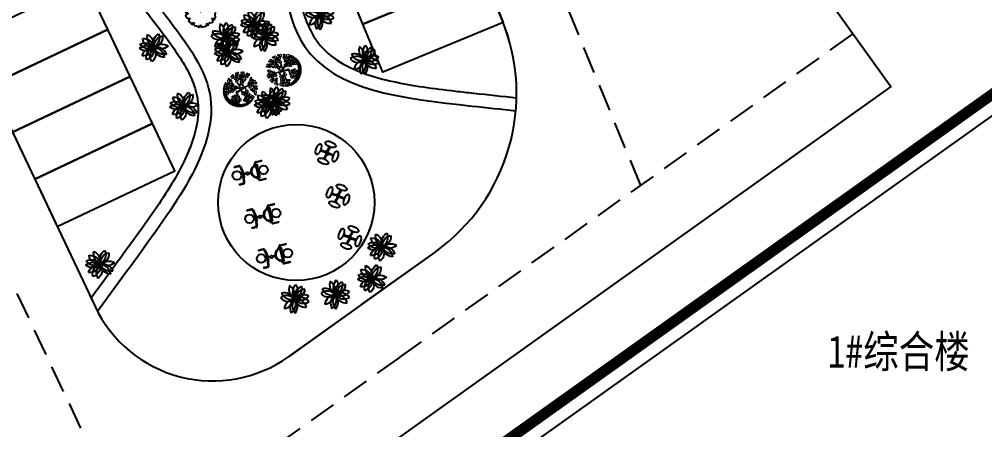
# Model space of a CAD drawing. Extents: x -809667 to 586099, y 3084146 to 3634412.
# Drawn here: x 382699.34 to 382743.8, y 3085719.48 to 3085738.41 of the extents above; entities that cross this region are included whole.
import ezdxf
from ezdxf.enums import TextEntityAlignment as Align

# ---------------------------------------------------------------- set-up
doc = ezdxf.new("R2010")
doc.units = 0
doc.header["$LTSCALE"] = 0.5
doc.linetypes.add('CONTINOUS', pattern=[0])
doc.linetypes.add('DASHED', pattern=[0.75, 0.5, -0.25])
doc.layers.get('0').update_dxf_attribs({"linetype": 'CONTINUOUS'})
for name, color, linetype in [('1', 7, 'CONTINUOUS'), ('A-S-TREE', 95, 'CONTINUOUS'), ('JMD', 7, 'CONTINUOUS'), ('TREE', 3, 'CONTINUOUS'), ('TREE1', 7, 'CONTINUOUS'), ('停车位', 6, 'CONTINUOUS'), ('器材', 1, 'CONTINUOUS'), ('图框', 4, 'CONTINUOUS'), ('建筑', 7, 'CONTINUOUS'), ('文字', 7, 'CONTINUOUS'), ('树', 3, 'CONTINUOUS'), ('灌木', 3, 'CONTINUOUS'), ('道路', 4, 'CONTINUOUS')]:
    doc.layers.add(name, color=color, linetype=linetype)
doc.layers.add('紫薇', color=6, linetype='CONTINUOUS', lineweight=20)
doc.styles.add('DIMST', font='', dxfattribs={"width": 0.8})
doc.styles.add('HZ', font='', dxfattribs={"width": 0.8})
doc.styles.get('DIMST').set_extended_font_data('SimSun')
doc.styles.get('HZ').set_extended_font_data('NSimSun')

# ---------------------------------------------------------------- blocks, each defined once
blk = doc.blocks.new('A$C42CC5923')
at = {"layer": '器材', "color": 0}
for p, q in [((319, 751), (407, 634)), ((351, 775), (439, 658)), ((751, 719), (634, 631)), ((775, 687), (658, 599)), ((263, 351), (360, 425)), ((287, 319), (386, 394)), ((687, 263), (612, 363)), ((719, 287), (645, 385))]:
    blk.add_line(p, q, dxfattribs=at)
for radius in [50, 25]:
    blk.add_circle((519, 519), radius, dxfattribs=at)
for centre, radius, start, end in [((279, 553), 152, 302.4629, 32.4629), ((281, 552), 190, 303.7495, 33.7495), ((757, 486), 190, 130.3037, 220.3037), ((758, 485), 152, 131.5902, 221.5902)]:
    blk.add_arc(centre, radius, start, end, dxfattribs=at)
for centre, major_axis in [((263, 858), (-203, -153)), ((774, 180), (203, 153))]:
    blk.add_ellipse(centre, major_axis=major_axis, ratio=0.467287, dxfattribs=at)
at = {"layer": '器材', "color": 0, "extrusion": (0, 0, -1)}
for centre, major_axis in [((857, 774), (153, -203)), ((180, 264), (-153, 203))]:
    blk.add_ellipse(centre, major_axis=major_axis, ratio=0.467287, dxfattribs=at)
blk = doc.blocks.new('A$C13153371')
at = {"layer": '器材', "color": 0}
for p, q in [((458, 875), (195, 876)), ((458, 850), (195, 851)), ((440, 743), (439, 742)), ((439, 739), (439, 742)), ((440, 738), (439, 739)), ((440, 738), (439, 737)), ((439, 737), (439, 689)), ((440, 688), (439, 689)), ((440, 745), (440, 743)), ((504, 742), (440, 743)), ((504, 687), (440, 688)), ((449, 746), (441, 746)), ((441, 638), (442, 658)), ((441, 608), (441, 628)), ((441, 578), (441, 598)), ((441, 548), (441, 568)), ((441, 518), (441, 538)), ((441, 488), (441, 508)), ((441, 458), (441, 478)), ((441, 428), (441, 448)), ((442, 668), (442, 678)), ((497, 682), (447, 683)), ((450, 745), (450, 743)), ((484, 835), (547, 725)), ((494, 744), (494, 742)), ((503, 745), (495, 745)), ((501, 637), (502, 657)), ((501, 607), (501, 627)), ((501, 577), (501, 597)), ((501, 547), (501, 567)), ((501, 517), (501, 537)), ((501, 487), (501, 507)), ((501, 457), (501, 477)), ((501, 427), (501, 447)), ((502, 667), (502, 677)), ((504, 744), (504, 742)), ((505, 741), (504, 742)), ((505, 738), (504, 737)), ((505, 736), (504, 737)), ((505, 688), (504, 687)), ((505, 738), (505, 741)), ((505, 736), (505, 688)), ((505, 728), (505, 696)), ((506, 847), (576, 725)), ((576, 725), (547, 725)), ((779, 452), (897, 452)), ((1021, 448), (1122, 448)), ((1122, 423), (1122, 448)), ((1192, 823), (1147, 568)), ((1147, 568), (1172, 568)), ((1217, 818), (1172, 568)), ((1247, 868), (1463, 867)), ((1247, 843), (1463, 842)), ((455, 25), (192, 26)), ((455, 0), (192, 1)), ((438, 188), (437, 187)), ((437, 139), (437, 187)), ((438, 138), (437, 139)), ((438, 138), (437, 137)), ((437, 137), (437, 134)), ((438, 133), (437, 134)), ((502, 187), (438, 188)), ((502, 132), (438, 133)), ((438, 131), (438, 133)), ((447, 130), (439, 130)), ((440, 338), (441, 358)), ((440, 308), (440, 328)), ((440, 298), (440, 278)), ((440, 248), (440, 268)), ((440, 218), (440, 238)), ((440, 198), (440, 208)), ((441, 398), (441, 418)), ((441, 368), (441, 388)), ((445, 193), (495, 192)), ((448, 131), (448, 133)), ((481, 40), (545, 149)), ((492, 130), (492, 132)), ((501, 129), (493, 129)), ((500, 337), (501, 357)), ((500, 307), (500, 327)), ((500, 297), (500, 277)), ((500, 247), (500, 267)), ((500, 217), (500, 237)), ((500, 197), (500, 207)), ((501, 397), (501, 417)), ((501, 367), (501, 387)), ((503, 186), (502, 187)), ((503, 138), (502, 137)), ((503, 136), (502, 137)), ((503, 133), (502, 132)), ((502, 130), (502, 132)), ((503, 138), (503, 186)), ((503, 146), (503, 178)), ((503, 27), (574, 149)), ((503, 136), (503, 133)), ((574, 149), (545, 149)), ((779, 420), (897, 420)), ((1021, 423), (1122, 423)), ((1190, 47), (1146, 302)), ((1146, 302), (1171, 302)), ((1214, 52), (1171, 302)), ((1244, 27), (1460, 26)), ((1244, 2), (1460, 1))]:
    blk.add_line(p, q, dxfattribs=at)
for centre, radius in [((200, 440), 200), ((194, 863), 12.5), ((958, 436), 63.5), ((958, 436), 57), ((1138, 435), 16), ((1159, 535), 33), ((1445, 405), 200), ((191, 13), 12.5), ((1159, 335), 33), ((1460, 14), 12.5)]:
    blk.add_circle(centre, radius, dxfattribs=at)
for centre, radius, start, end in [((441, 633), 5, 89.8087, 269.8087), ((441, 603), 5, 89.8087, 269.8087), ((441, 573), 5, 89.8087, 269.8087), ((441, 543), 5, 89.8087, 269.8087), ((441, 513), 5, 89.8087, 269.8087), ((441, 483), 5, 89.8087, 269.8087), ((441, 453), 5, 89.8087, 269.8087), ((442, 663), 5, 89.8087, 269.8087), ((441, 745), 1, 89.8087, 179.8087), ((447, 678), 5, 89.8087, 179.8087), ((449, 745), 1, 359.8087, 89.8087), ((458, 820), 55, 29.8087, 89.8087), ((458, 820), 30, 29.8087, 89.8087), ((495, 744), 1, 89.8087, 179.8087), ((497, 677), 5, 359.8087, 89.8087), ((501, 632), 5, 269.8087, 89.8087), ((501, 602), 5, 269.8087, 89.8087), ((501, 572), 5, 269.8087, 89.8087), ((501, 542), 5, 269.8087, 89.8087), ((501, 512), 5, 269.8087, 89.8087), ((501, 482), 5, 269.8087, 89.8087), ((501, 452), 5, 269.8087, 89.8087), ((502, 662), 5, 269.8087, 89.8087), ((503, 744), 1, 359.8087, 89.8087), ((504, 437), 259, 269.8087, 89.8087), ((504, 437), 291, 2.9606, 89.8087), ((779, 436), 16, 89.8087, 269.8087), ((1354, 434), 232, 160.3764, 199.241), ((1159, 535), 33, 223.5476, 281.6072), ((1354, 434), 200, 160.0241, 199.5934), ((1246, 813), 55, 89.8087, 169.8087), ((1246, 813), 30, 89.8087, 169.8087), ((440, 333), 5, 89.8087, 269.8087), ((440, 303), 5, 89.8087, 269.8087), ((440, 273), 5, 89.8087, 269.8087), ((440, 243), 5, 89.8087, 269.8087), ((440, 213), 5, 89.8087, 269.8087), ((441, 423), 5, 89.8087, 269.8087), ((441, 393), 5, 89.8087, 269.8087), ((441, 363), 5, 89.8087, 269.8087), ((439, 131), 1, 179.8087, 269.8087), ((445, 198), 5, 179.8087, 269.8087), ((447, 131), 1, 269.8087, 359.8087), ((456, 55), 30, 269.8087, 329.8087), ((456, 55), 55, 269.8087, 329.8087), ((493, 130), 1, 179.8087, 269.8087), ((495, 197), 5, 269.8087, 359.8087), ((500, 332), 5, 269.8087, 89.8087), ((500, 302), 5, 269.8087, 89.8087), ((500, 272), 5, 269.8087, 89.8087), ((500, 242), 5, 269.8087, 89.8087), ((500, 212), 5, 269.8087, 89.8087), ((501, 422), 5, 269.8087, 89.8087), ((501, 392), 5, 269.8087, 89.8087), ((501, 362), 5, 269.8087, 89.8087), ((501, 130), 1, 269.8087, 359.8087), ((504, 437), 291, 269.8087, 356.6568), ((1159, 335), 33, 78.0103, 136.0698), ((1244, 57), 55, 189.8087, 269.8087), ((1244, 57), 30, 189.8087, 269.8087)]:
    blk.add_arc(centre, radius, start, end, dxfattribs=at)
blk = doc.blocks.new('紫薇')
at = {"color": 0}
for p, q in [((-387, 314), (-380, 325)), ((-384, 301), (-387, 314)), ((-371, 290), (-384, 301)), ((-380, 325), (-369, 329)), ((-369, 329), (-351, 321)), ((-351, 321), (-335, 311)), ((-339, 359), (-321, 370)), ((-336, 331), (-339, 359)), ((-330, 310), (-336, 331)), ((-335, 311), (-332, 297)), ((-309, 297), (-330, 310)), ((-321, 370), (-303, 371)), ((-303, 371), (-284, 347)), ((-277, 309), (-291, 295)), ((-284, 347), (-273, 329)), ((-273, 329), (-277, 309)), ((-269, 311), (-267, 339)), ((-266, 289), (-269, 311)), ((-267, 339), (-247, 347)), ((-247, 347), (-230, 345)), ((-246, 414), (-244, 428)), ((-238, 399), (-246, 414)), ((-244, 428), (-235, 435)), ((-222, 390), (-238, 399)), ((-235, 435), (-222, 435)), ((-230, 345), (-214, 318)), ((-222, 435), (-209, 421)), ((-207, 386), (-222, 390)), ((-214, 318), (-206, 298)), ((-209, 421), (-197, 406)), ((-199, 392), (-207, 386)), ((-202, 309), (-198, 322)), ((-196, 293), (-202, 309)), ((-197, 406), (-199, 392)), ((-198, 322), (-188, 328)), ((-192, 403), (-191, 426)), ((-178, 384), (-192, 403)), ((-191, 426), (-184, 452)), ((-188, 328), (-176, 326)), ((-184, 452), (-163, 456)), ((-162, 375), (-178, 384)), ((-176, 326), (-164, 311)), ((-173, 355), (-168, 367)), ((-170, 338), (-173, 355)), ((-157, 325), (-170, 338)), ((-168, 367), (-156, 372)), ((-164, 311), (-155, 294)), ((-163, 456), (-146, 450)), ((-143, 383), (-162, 375)), ((-144, 317), (-157, 325)), ((-156, 372), (-145, 368)), ((-148, 282), (-138, 307)), ((-146, 450), (-136, 421)), ((-145, 368), (-136, 351)), ((-135, 320), (-144, 317)), ((-132, 400), (-143, 383)), ((-138, 307), (-116, 308)), ((-136, 421), (-132, 400)), ((-136, 351), (-129, 333)), ((-129, 333), (-135, 320)), ((-116, 308), (-101, 301)), ((-113, 349), (-105, 369)), ((-104, 326), (-113, 349)), ((-105, 369), (-91, 393)), ((-91, 313), (-104, 326)), ((-101, 301), (-95, 271)), ((-91, 393), (-69, 391)), ((-72, 315), (-91, 313)), ((-77, 470), (-70, 482)), ((-75, 453), (-77, 470)), ((-63, 439), (-75, 453)), ((-56, 329), (-72, 315)), ((-70, 482), (-59, 486)), ((-69, 391), (-55, 381)), ((-50, 430), (-63, 439)), ((-59, 486), (-47, 481)), ((-59, 300), (-46, 304)), ((-54, 350), (-56, 329)), ((-55, 381), (-54, 350)), ((-41, 433), (-50, 430)), ((-47, 481), (-40, 463)), ((-46, 304), (-35, 298)), ((-34, 445), (-41, 433)), ((-40, 463), (-34, 445)), ((-31, 441), (-21, 461)), ((-24, 418), (-31, 441)), ((-13, 403), (-24, 418)), ((-21, 461), (-5, 483)), ((-20, 365), (-14, 382)), ((-16, 347), (-20, 365)), ((-8, 334), (-16, 347)), ((-14, 382), (-3, 389)), ((-14, 282), (-10, 306)), ((7, 404), (-13, 403)), ((-10, 306), (7, 320)), ((1, 332), (-8, 334)), ((-5, 483), (16, 479)), ((-3, 389), (9, 387)), ((13, 340), (1, 332)), ((24, 416), (7, 404)), ((7, 320), (31, 333)), ((9, 387), (17, 379)), ((16, 359), (13, 340)), ((16, 479), (29, 468)), ((17, 379), (16, 359)), ((28, 437), (24, 416)), ((29, 468), (28, 437)), ((30, 383), (34, 400)), ((35, 365), (30, 383)), ((31, 333), (49, 320)), ((34, 400), (45, 408)), ((43, 352), (35, 365)), ((56, 304), (41, 277)), ((53, 351), (43, 352)), ((45, 408), (57, 407)), ((49, 320), (56, 304)), ((64, 360), (53, 351)), ((57, 407), (66, 398)), ((58, 264), (82, 307)), ((63, 330), (65, 354)), ((68, 313), (63, 330)), ((66, 379), (64, 360)), ((65, 354), (82, 369)), ((66, 398), (66, 379)), ((86, 306), (68, 313)), ((72, 266), (89, 305)), ((82, 369), (106, 384)), ((106, 311), (86, 306)), ((97, 445), (101, 461)), ((103, 427), (97, 445)), ((101, 461), (112, 470)), ((111, 414), (103, 427)), ((106, 384), (124, 372)), ((118, 329), (106, 311)), ((121, 413), (111, 414)), ((112, 470), (124, 469)), ((131, 356), (118, 329)), ((132, 422), (121, 413)), ((124, 469), (133, 461)), ((124, 372), (131, 356)), ((131, 393), (133, 417)), ((137, 376), (131, 393)), ((133, 441), (132, 422)), ((133, 461), (133, 441)), ((133, 417), (149, 433)), ((156, 369), (137, 376)), ((149, 433), (173, 448)), ((176, 374), (156, 369)), ((173, 448), (191, 436)), ((187, 393), (176, 374)), ((199, 421), (187, 393)), ((191, 436), (199, 421)), ((204, 301), (208, 319)), ((206, 285), (204, 301)), ((208, 319), (220, 331)), ((220, 331), (233, 334)), ((233, 334), (243, 327)), ((247, 315), (238, 298)), ((243, 327), (247, 315)), ((253, 356), (254, 375)), ((256, 341), (253, 356)), ((254, 375), (264, 389)), ((265, 337), (256, 341)), ((264, 389), (277, 393)), ((278, 341), (265, 337)), ((266, 296), (267, 314)), ((267, 314), (278, 336)), ((277, 393), (288, 388)), ((287, 359), (278, 341)), ((278, 336), (299, 345)), ((293, 377), (287, 359)), ((288, 388), (293, 377)), ((299, 345), (326, 350)), ((341, 315), (319, 294)), ((326, 350), (339, 333)), ((339, 333), (341, 315)), ((471, 231), (385, 317)), ((-504, 0), (-486, 6)), ((-502, 42), (-496, 63)), ((-482, 23), (-502, 42)), ((-496, 63), (-484, 75)), ((-486, 6), (-467, 9)), ((-484, 75), (-454, 71)), ((-463, 12), (-482, 23)), ((-467, 9), (-456, 1)), ((-439, 17), (-463, 12)), ((-456, 1), (-454, -8)), ((-454, 71), (-433, 65)), ((-445, 99), (-443, 111)), ((-437, 88), (-445, 99)), ((-443, 111), (-434, 119)), ((-423, 27), (-439, 17)), ((-421, 82), (-437, 88)), ((-434, 119), (-414, 118)), ((-433, 65), (-422, 47)), ((-422, 47), (-423, 27)), ((-403, 86), (-421, 82)), ((-417, 182), (-404, 199)), ((-404, 157), (-417, 182)), ((-414, 118), (-395, 114)), ((-404, 199), (-388, 206)), ((-390, 140), (-404, 157)), ((-389, 93), (-403, 86)), ((-401, 29), (-398, 41)), ((-394, 17), (-401, 29)), ((-398, 41), (-388, 48)), ((-395, 114), (-388, 103)), ((-378, 11), (-394, 17)), ((-366, 135), (-390, 140)), ((-388, 103), (-389, 93)), ((-388, 206), (-361, 191)), ((-388, 48), (-369, 46)), ((-360, 14), (-378, 11)), ((-352, 287), (-371, 290)), ((-369, 46), (-350, 41)), ((-351, 1), (-368, -9)), ((-348, 139), (-366, 135)), ((-364, 110), (-350, 127)), ((-353, 85), (-364, 110)), ((-361, 191), (-344, 178)), ((-346, 20), (-360, 14)), ((-340, 67), (-353, 85)), ((-337, 289), (-352, 287)), ((-315, 5), (-351, 1)), ((-350, 127), (-334, 132)), ((-350, 41), (-343, 30)), ((-340, 158), (-348, 139)), ((-343, 30), (-346, 20)), ((-344, 178), (-340, 158)), ((-317, 61), (-340, 67)), ((-339, -4), (-315, 1)), ((-332, 297), (-337, 289)), ((-334, 132), (-308, 116)), ((-324, 274), (-316, 283)), ((-323, 261), (-324, 274)), ((-312, 247), (-323, 261)), ((-299, 64), (-317, 61)), ((-316, 283), (-304, 286)), ((-278, 1), (-315, 5)), ((-315, 1), (-276, -9)), ((-294, 242), (-312, 247)), ((-291, 295), (-309, 297)), ((-308, 116), (-292, 102)), ((-304, 286), (-288, 275)), ((-289, 82), (-299, 64)), ((-279, 241), (-294, 242)), ((-292, 102), (-289, 82)), ((-292, 46), (-287, 57)), ((-286, 34), (-292, 46)), ((-288, 275), (-273, 262)), ((-287, 57), (-277, 64)), ((-271, 26), (-286, 34)), ((-272, 248), (-279, 241)), ((-278, -4), (-275, 8)), ((-277, 64), (-258, 60)), ((-275, 8), (-266, 15)), ((-273, 262), (-272, 248)), ((-252, 27), (-271, 26)), ((-247, 273), (-266, 289)), ((-266, 15), (-247, 13)), ((-258, 60), (-240, 53)), ((-238, 32), (-252, 27)), ((-230, 268), (-247, 273)), ((-247, 13), (-228, 8)), ((-240, 53), (-234, 41)), ((-234, 41), (-238, 32)), ((-234, 214), (-230, 227)), ((-230, 198), (-234, 214)), ((-214, 279), (-230, 268)), ((-230, 227), (-219, 232)), ((-216, 185), (-230, 198)), ((-228, 8), (-221, -4)), ((-223, 1), (-177, -2)), ((-219, 232), (-207, 229)), ((-202, 178), (-216, 185)), ((-206, 298), (-214, 279)), ((-207, 229), (-197, 213)), ((-193, 182), (-202, 178)), ((-197, 213), (-189, 195)), ((-181, 282), (-196, 293)), ((-189, 195), (-193, 182)), ((-166, 276), (-181, 282)), ((-168, 175), (-161, 196)), ((-158, 153), (-168, 175)), ((-158, 281), (-166, 276)), ((-161, 196), (-148, 221)), ((-155, 294), (-158, 281)), ((-144, 140), (-158, 153)), ((-152, 260), (-148, 282)), ((-140, 239), (-152, 260)), ((-148, 221), (-127, 220)), ((-124, 144), (-144, 140)), ((-126, 228), (-140, 239)), ((-127, 220), (-112, 211)), ((-107, 233), (-126, 228)), ((-110, 159), (-124, 144)), ((-112, 211), (-109, 180)), ((-109, 180), (-110, 159)), ((-109, 218), (-93, 233)), ((-101, 191), (-109, 218)), ((-109, 123), (-95, 139)), ((-98, 97), (-109, 123)), ((-93, 249), (-107, 233)), ((-90, 172), (-101, 191)), ((-85, 79), (-98, 97)), ((-95, 271), (-93, 249)), ((-95, 139), (-78, 145)), ((-93, 233), (-76, 237)), ((-67, 164), (-90, 172)), ((-87, 27), (-78, 78)), ((-71, 1), (-87, 27)), ((-62, 73), (-85, 79)), ((-78, 145), (-52, 128)), ((-76, 237), (-53, 218)), ((-56, -28), (-71, 1)), ((-70, 267), (-68, 286)), ((-67, 252), (-70, 267)), ((-68, 286), (-59, 300)), ((-66, 75), (-68, 49)), ((-68, 49), (-68, 34)), ((-68, 34), (-56, 5)), ((-58, 248), (-67, 252)), ((-49, 165), (-67, 164)), ((-43, 76), (-62, 73)), ((-45, 252), (-58, 248)), ((-56, 5), (-44, -21)), ((-53, 218), (-38, 202)), ((-52, 128), (-36, 114)), ((-37, 107), (-51, 165)), ((-37, 181), (-49, 165)), ((-36, 269), (-45, 252)), ((-34, 94), (-43, 76)), ((-42, 170), (-27, 136)), ((-38, 202), (-37, 181)), ((4, 83), (-37, 107)), ((-30, 288), (-36, 269)), ((-36, 114), (-34, 94)), ((-35, 298), (-30, 288)), ((-27, 136), (4, 107)), ((-10, 264), (-14, 282)), ((-12, -10), (12, 10)), ((8, 256), (-10, 264)), ((4, 107), (21, 117)), ((21, 46), (4, 83)), ((28, 260), (8, 256)), ((12, 10), (21, 46)), ((21, 117), (41, 143)), ((25, 214), (26, 232)), ((40, 201), (25, 214)), ((26, 232), (37, 254)), ((41, 277), (28, 260)), ((53, 126), (33, 102)), ((33, 102), (33, 73)), ((33, 73), (36, 27)), ((36, 27), (60, 25)), ((37, 254), (58, 262)), ((60, 199), (40, 201)), ((41, 143), (53, 199)), ((84, 10), (50, -4)), ((58, 162), (53, 126)), ((58, 262), (85, 267)), ((67, 201), (58, 162)), ((78, 211), (60, 199)), ((60, 25), (91, 49)), ((100, 233), (78, 211)), ((108, 25), (84, 10)), ((85, 267), (98, 250)), ((91, 49), (108, 68)), ((98, 250), (100, 233)), ((108, 68), (140, 75)), ((133, 20), (108, 25)), ((133, 92), (145, 102)), ((133, 83), (133, 92)), ((142, 73), (133, 83)), ((154, 18), (133, 20)), ((159, 61), (135, 56)), ((135, 56), (140, 37)), ((140, 37), (169, 34)), ((162, 73), (142, 73)), ((145, 102), (162, 109)), ((186, 8), (154, 18)), ((203, 61), (159, 61)), ((162, 109), (178, 107)), ((181, 75), (162, 73)), ((169, 34), (203, 20)), ((178, 107), (188, 97)), ((188, 85), (181, 75)), ((183, 169), (186, 184)), ((190, 161), (183, 169)), ((186, 184), (195, 200)), ((207, 3), (186, 8)), ((188, 97), (188, 85)), ((203, 160), (190, 161)), ((191, 82), (192, 102)), ((202, 65), (191, 82)), ((192, 102), (207, 112)), ((195, 200), (209, 209)), ((222, 59), (202, 65)), ((218, 172), (203, 160)), ((203, 20), (236, 1)), ((213, 280), (206, 285)), ((207, 112), (230, 117)), ((234, -11), (207, 3)), ((209, 239), (212, 257)), ((222, 224), (209, 239)), ((209, 209), (223, 208)), ((212, 257), (226, 277)), ((212, 140), (222, 152)), ((214, 130), (212, 140)), ((227, 282), (213, 280)), ((225, 123), (214, 130)), ((231, 187), (218, 172)), ((242, 219), (222, 224)), ((222, 152), (237, 162)), ((253, 55), (222, 59)), ((223, 208), (231, 199)), ((244, 127), (225, 123)), ((226, 277), (248, 283)), ((238, 298), (227, 282)), ((230, 117), (250, 106)), ((231, 199), (231, 187)), ((234, -9), (239, 10)), ((237, 162), (254, 163)), ((239, 10), (256, 18)), ((240, 198), (248, 214)), ((248, 180), (240, 198)), ((261, 229), (242, 219)), ((262, 133), (244, 127)), ((248, 283), (275, 284)), ((248, 214), (266, 230)), ((266, 170), (248, 180)), ((250, 106), (271, 88)), ((265, 68), (253, 55)), ((254, 163), (265, 156)), ((256, 18), (280, 18)), ((285, 248), (261, 229)), ((268, 144), (262, 133)), ((265, 156), (268, 144)), ((271, 88), (265, 68)), ((265, 71), (307, 75)), ((281, 283), (266, 296)), ((266, 230), (289, 230)), ((287, 175), (266, 170)), ((287, 88), (270, 88)), ((275, 284), (286, 265)), ((275, 132), (287, 146)), ((280, 113), (275, 132)), ((275, 39), (287, 49)), ((275, 30), (275, 39)), ((285, 20), (275, 30)), ((295, 99), (280, 113)), ((280, 18), (297, 3)), ((302, 281), (281, 283)), ((286, 265), (285, 248)), ((304, 20), (285, 20)), ((316, 186), (287, 175)), ((287, 146), (308, 158)), ((328, 90), (287, 88)), ((287, 49), (304, 56)), ((289, 230), (316, 224)), ((317, 99), (295, 99)), ((297, 3), (314, -19)), ((319, 294), (302, 281)), ((304, 56), (321, 54)), ((323, 22), (304, 20)), ((306, 230), (312, 244)), ((310, 222), (306, 230)), ((307, 75), (365, 85)), ((308, 158), (330, 153)), ((323, 218), (310, 222)), ((312, 244), (324, 259)), ((316, 224), (321, 203)), ((321, 203), (316, 186)), ((347, 104), (317, 99)), ((321, 54), (331, 44)), ((321, -2), (326, 18)), ((341, 227), (323, 218)), ((331, 32), (323, 22)), ((324, 259), (340, 264)), ((326, 18), (343, 25)), ((362, 92), (328, 90)), ((330, 153), (355, 141)), ((331, 44), (331, 32)), ((340, 264), (353, 260)), ((357, 238), (341, 227)), ((343, 25), (367, 25)), ((355, 120), (347, 104)), ((353, 260), (358, 250)), ((355, 141), (355, 120)), ((358, 250), (357, 238)), ((358, 175), (366, 192)), ((368, 157), (358, 175)), ((410, 107), (362, 92)), ((365, 221), (368, 236)), ((372, 214), (365, 221)), ((365, 85), (408, 97)), ((366, 192), (384, 208)), ((367, 25), (384, 10)), ((368, 236), (375, 253)), ((386, 148), (368, 157)), ((386, 213), (372, 214)), ((375, 253), (390, 262)), ((381, 55), (394, 68)), ((383, 36), (381, 55)), ((397, 20), (383, 36)), ((384, 208), (406, 209)), ((384, 10), (401, -11)), ((400, 226), (386, 213)), ((407, 154), (386, 148)), ((390, 262), (403, 262)), ((394, 68), (416, 77)), ((418, 18), (397, 20)), ((412, 241), (400, 226)), ((403, 262), (411, 253)), ((404, 95), (412, 109)), ((407, 86), (404, 95)), ((406, 209), (433, 204)), ((435, 166), (407, 154)), ((420, 81), (407, 86)), ((411, 253), (412, 241)), ((412, 109), (425, 122)), ((416, 77), (437, 70)), ((509, 175), (417, 267)), ((449, 20), (418, 18)), ((438, 88), (420, 81)), ((425, 122), (442, 126)), ((433, 204), (439, 183)), ((439, 183), (435, 166)), ((437, 70), (461, 55)), ((455, 97), (438, 88)), ((442, 126), (454, 120)), ((529, 138), (443, 224)), ((459, 34), (449, 20)), ((454, 120), (458, 109)), ((458, 109), (455, 97)), ((542, 107), (459, 190)), ((461, 55), (459, 34)), ((461, 10), (473, 20)), ((461, 1), (461, 10)), ((471, -9), (461, 1)), ((552, 79), (470, 161)), ((473, 20), (490, 27)), ((560, 54), (479, 134)), ((566, 30), (486, 110)), ((490, 27), (507, 25)), ((570, 8), (491, 87)), ((573, -13), (494, 66)), ((575, -33), (497, 46)), ((499, 26), (499, 26)), ((507, 25), (517, 15)), ((517, 3), (510, -7)), ((517, 15), (517, 3)), ((577, -52), (517, 8)), ((-510, -11), (-504, 0)), ((-508, -23), (-510, -11)), ((-496, -31), (-508, -23)), ((-479, -30), (-496, -31)), ((-490, -118), (-483, -102)), ((-488, -139), (-490, -118)), ((-462, -149), (-488, -139)), ((-483, -102), (-453, -95)), ((-464, -20), (-479, -30)), ((-476, -191), (-475, -179)), ((-469, -201), (-476, -191)), ((-475, -179), (-460, -167)), ((-456, -204), (-469, -201)), ((-454, -8), (-464, -20)), ((-440, -152), (-462, -149)), ((-460, -167), (-443, -157)), ((-440, -198), (-456, -204)), ((-453, -95), (-432, -93)), ((-443, -157), (-430, -160)), ((-420, -139), (-440, -152)), ((-430, -183), (-440, -198)), ((-432, -93), (-415, -105)), ((-430, -160), (-425, -168)), ((-425, -168), (-430, -183)), ((-426, -94), (-421, -83)), ((-423, -105), (-426, -94)), ((-411, -112), (-423, -105)), ((-422, -40), (-417, -19)), ((-400, -57), (-422, -40)), ((-421, -83), (-403, -76)), ((-409, -124), (-420, -139)), ((-419, -283), (-418, -266)), ((-409, -302), (-419, -283)), ((-418, -266), (-393, -248)), ((-417, -19), (-405, -6)), ((-415, -105), (-409, -124)), ((-394, -111), (-411, -112)), ((-410, -163), (-405, -146)), ((-404, -184), (-410, -163)), ((-405, -6), (-375, -9)), ((-405, -146), (-377, -134)), ((-377, -189), (-404, -184)), ((-403, -76), (-384, -71)), ((-380, -67), (-400, -57)), ((-380, -100), (-394, -111)), ((-393, -248), (-373, -239)), ((-384, -71), (-372, -78)), ((-360, -297), (-382, -302)), ((-357, -62), (-380, -67)), ((-370, -87), (-380, -100)), ((-377, -134), (-356, -129)), ((-355, -189), (-377, -189)), ((-375, -9), (-353, -14)), ((-373, -239), (-354, -245)), ((-372, -78), (-370, -87)), ((-361, -11), (-339, -4)), ((-346, -278), (-360, -297)), ((-342, -51), (-357, -62)), ((-356, -129), (-338, -138)), ((-337, -173), (-355, -189)), ((-354, -245), (-341, -260)), ((-353, -14), (-342, -31)), ((-353, -221), (-340, -206)), ((-352, -233), (-353, -221)), ((-344, -242), (-352, -233)), ((-341, -260), (-346, -278)), ((-330, -243), (-344, -242)), ((-342, -31), (-342, -51)), ((-340, -206), (-325, -194)), ((-338, -138), (-329, -156)), ((-329, -156), (-337, -173)), ((-316, -234), (-330, -243)), ((-325, -194), (-312, -194)), ((-319, -167), (-315, -156)), ((-315, -178), (-319, -167)), ((-316, -70), (-313, -49)), ((-292, -85), (-316, -70)), ((-308, -217), (-316, -234)), ((-315, -156), (-298, -147)), ((-302, -184), (-315, -178)), ((-313, -49), (-303, -35)), ((-312, -194), (-305, -202)), ((-305, -202), (-308, -217)), ((-303, -35), (-272, -34)), ((-286, -181), (-302, -184)), ((-298, -147), (-280, -140)), ((-271, -93), (-292, -85)), ((-272, -168), (-286, -181)), ((-280, -140), (-267, -146)), ((-271, -16), (-278, -4)), ((-272, -34), (-251, -36)), ((-264, -155), (-272, -168)), ((-256, -22), (-271, -16)), ((-249, -84), (-271, -93)), ((-267, -146), (-264, -155)), ((-237, -20), (-256, -22)), ((-251, -36), (-237, -52)), ((-235, -72), (-249, -84)), ((-223, -13), (-237, -20)), ((-237, -52), (-235, -72)), ((-221, -4), (-223, -13)), ((-182, -14), (-223, -11)), ((-219, -308), (-203, -293)), ((-203, -293), (-182, -294)), ((-195, -252), (-172, -232)), ((-194, -270), (-195, -252)), ((-182, -288), (-194, -270)), ((-136, -21), (-182, -14)), ((-154, -284), (-182, -288)), ((-182, -294), (-166, -305)), ((-180, -164), (-174, -148)), ((-176, -186), (-180, -164)), ((-177, -2), (-133, -9)), ((-150, -193), (-176, -186)), ((-174, -148), (-146, -138)), ((-172, -232), (-154, -220)), ((-154, -220), (-133, -224)), ((-133, -277), (-154, -284)), ((-151, -317), (-143, -299)), ((-127, -194), (-150, -193)), ((-146, -138), (-124, -134)), ((-143, -299), (-134, -282)), ((-136, -43), (-136, -21)), ((-131, -72), (-136, -43)), ((-134, -282), (-121, -279)), ((-133, -9), (-112, -11)), ((-133, -224), (-119, -237)), ((-121, -256), (-133, -277)), ((-129, -98), (-131, -72)), ((-124, -135), (-129, -98)), ((-108, -179), (-127, -194)), ((-124, -134), (-107, -145)), ((-121, -43), (-121, -79)), ((-90, -45), (-121, -43)), ((-121, -79), (-114, -106)), ((-119, -237), (-121, -256)), ((-121, -279), (-112, -283)), ((-114, -106), (-114, -135)), ((-112, -11), (-95, -26)), ((-112, -283), (-110, -299)), ((-110, -299), (-112, -317)), ((-99, -163), (-108, -179)), ((-107, -145), (-99, -163)), ((-106, -202), (-92, -189)), ((-106, -215), (-106, -202)), ((-99, -224), (-106, -215)), ((-85, -226), (-99, -224)), ((-95, -26), (-56, -28)), ((-92, -189), (-77, -177)), ((-58, -55), (-90, -45)), ((-88, -289), (-84, -259)), ((-76, -302), (-88, -289)), ((-70, -218), (-85, -226)), ((-84, -259), (-77, -238)), ((-78, -176), (-29, -142)), ((-77, -177), (-63, -179)), ((-77, -238), (-60, -228)), ((-61, -202), (-70, -218)), ((-63, -179), (-57, -187)), ((4, -137), (-61, -178)), ((-57, -187), (-61, -202)), ((-60, -228), (-40, -229)), ((-13, -40), (-58, -55)), ((-37, -288), (-55, -308)), ((-44, -21), (-12, -10)), ((-40, -229), (-30, -245)), ((-26, -268), (-37, -288)), ((-30, -211), (-19, -183)), ((-20, -226), (-30, -211)), ((-30, -245), (-26, -268)), ((-29, -142), (2, -118)), ((-1, -236), (-20, -226)), ((-19, -183), (-9, -163)), ((-5, -72), (-13, -40)), ((-9, -163), (10, -157)), ((12, -96), (-5, -72)), ((21, -220), (-1, -236)), ((2, -118), (12, -96)), ((26, -123), (4, -137)), ((9, -28), (7, -57)), ((7, -57), (33, -89)), ((21, -38), (9, -28)), ((10, -157), (30, -162)), ((41, -53), (21, -38)), ((36, -203), (21, -220)), ((50, -4), (24, -14)), ((24, -14), (43, -40)), ((33, -89), (26, -123)), ((30, -162), (36, -179)), ((36, -179), (36, -203)), ((72, -72), (41, -53)), ((43, -40), (72, -57)), ((72, -63), (78, -55)), ((73, -76), (72, -63)), ((88, -89), (73, -76)), ((78, -55), (93, -56)), ((104, -99), (88, -89)), ((93, -56), (111, -61)), ((116, -96), (104, -99)), ((111, -61), (122, -74)), ((124, -87), (116, -96)), ((122, -74), (124, -87)), ((132, -239), (140, -228)), ((136, -258), (132, -239)), ((134, -93), (141, -73)), ((143, -112), (134, -93)), ((141, -277), (136, -258)), ((140, -228), (150, -226)), ((141, -73), (157, -61)), ((152, -282), (141, -277)), ((159, -138), (143, -112)), ((150, -226), (161, -236)), ((151, -182), (158, -162)), ((160, -202), (151, -182)), ((164, -280), (152, -282)), ((157, -61), (175, -67)), ((158, -162), (174, -151)), ((176, -140), (159, -138)), ((176, -228), (160, -202)), ((161, -236), (171, -252)), ((172, -269), (164, -280)), ((171, -252), (172, -269)), ((174, -151), (192, -156)), ((175, -67), (193, -82)), ((196, -132), (176, -140)), ((193, -230), (176, -228)), ((192, -156), (210, -172)), ((193, -82), (197, -104)), ((213, -221), (193, -230)), ((197, -104), (196, -132)), ((220, -270), (203, -226)), ((210, -172), (214, -194)), ((212, -222), (229, -253)), ((214, -194), (213, -221)), ((239, -306), (220, -270)), ((229, -253), (261, -301)), ((241, -28), (234, -9)), ((234, -164), (240, -157)), ((235, -178), (234, -164)), ((250, -190), (235, -178)), ((240, -157), (255, -157)), ((261, -38), (241, -28)), ((246, -234), (249, -214)), ((259, -252), (246, -234)), ((249, -214), (262, -199)), ((266, -201), (250, -190)), ((255, -157), (273, -162)), ((280, -274), (259, -252)), ((290, -48), (261, -38)), ((262, -199), (281, -200)), ((278, -198), (266, -201)), ((273, -162), (284, -175)), ((286, -189), (278, -198)), ((298, -272), (280, -274)), ((281, -200), (302, -212)), ((284, -175), (286, -189)), ((304, -38), (290, -48)), ((315, -260), (298, -272)), ((302, -212), (310, -232)), ((314, -19), (304, -38)), ((306, -179), (310, -171)), ((310, -192), (306, -179)), ((307, -275), (319, -259)), ((307, -296), (307, -275)), ((322, -312), (307, -296)), ((310, -171), (325, -168)), ((327, -201), (310, -192)), ((310, -232), (315, -260)), ((319, -259), (337, -258)), ((328, -21), (321, -2)), ((325, -168), (344, -169)), ((345, -208), (327, -201)), ((348, -31), (328, -21)), ((337, -258), (360, -267)), ((344, -169), (358, -179)), ((356, -203), (345, -208)), ((377, -40), (348, -31)), ((362, -192), (356, -203)), ((358, -179), (362, -192)), ((360, -254), (363, -245)), ((365, -266), (360, -254)), ((360, -267), (370, -286)), ((363, -245), (378, -240)), ((383, -273), (365, -266)), ((370, -286), (378, -313)), ((391, -31), (377, -40)), ((378, -240), (396, -240)), ((402, -278), (383, -273)), ((401, -11), (391, -31)), ((396, -240), (411, -248)), ((412, -272), (402, -278)), ((411, -248), (417, -260)), ((485, -367), (411, -293)), ((417, -260), (412, -272)), ((492, -356), (418, -282)), ((420, -38), (425, -19)), ((427, -57), (420, -38)), ((425, -19), (442, -11)), ((499, -345), (425, -271)), ((447, -67), (427, -57)), ((506, -335), (432, -260)), ((513, -323), (438, -249)), ((442, -11), (466, -11)), ((519, -312), (444, -238)), ((476, -77), (447, -67)), ((525, -300), (450, -226)), ((531, -288), (456, -214)), ((536, -276), (461, -201)), ((466, -11), (483, -26)), ((541, -264), (466, -189)), ((490, -9), (471, -9)), ((546, -251), (471, -176)), ((490, -67), (476, -77)), ((551, -238), (476, -163)), ((555, -225), (480, -149)), ((483, -26), (500, -48)), ((559, -211), (484, -135)), ((563, -197), (487, -121)), ((510, -7), (490, -9)), ((500, -48), (490, -67)), ((566, -182), (490, -107)), ((569, -168), (493, -92)), ((572, -153), (495, -76)), ((574, -137), (497, -61)), ((575, -121), (499, -44)), ((577, -87), (500, -10)), ((577, -105), (500, -28)), ((577, -70), (512, -4)), ((-382, -302), (-409, -302)), ((-382, -335), (-373, -318)), ((-379, -347), (-382, -335)), ((-369, -354), (-379, -347)), ((-373, -318), (-361, -303)), ((-356, -352), (-369, -354)), ((-361, -303), (-348, -301)), ((-344, -340), (-356, -352)), ((-348, -301), (-340, -307)), ((-339, -322), (-344, -340)), ((-340, -307), (-339, -322)), ((-298, -395), (-281, -370)), ((-293, -412), (-298, -395)), ((-277, -426), (-293, -412)), ((-281, -370), (-266, -354)), ((-251, -416), (-277, -426)), ((-266, -354), (-246, -352)), ((-204, -491), (-257, -437)), ((-233, -404), (-251, -416)), ((-246, -352), (-229, -362)), ((-240, -447), (-237, -428)), ((-233, -457), (-240, -447)), ((-238, -332), (-219, -308)), ((-234, -349), (-238, -332)), ((-237, -428), (-232, -409)), ((-220, -365), (-234, -349)), ((-226, -381), (-233, -404)), ((-221, -460), (-233, -457)), ((-232, -409), (-220, -402)), ((-229, -362), (-226, -381)), ((-209, -453), (-221, -460)), ((-193, -357), (-220, -365)), ((-220, -402), (-211, -405)), ((-159, -518), (-219, -458)), ((-211, -405), (-205, -419)), ((-202, -438), (-209, -453)), ((-205, -419), (-202, -438)), ((-174, -346), (-193, -357)), ((-125, -535), (-187, -472)), ((-185, -388), (-180, -369)), ((-178, -399), (-185, -388)), ((-180, -369), (-173, -351)), ((-167, -403), (-178, -399)), ((-165, -323), (-174, -346)), ((-173, -351), (-161, -346)), ((-155, -397), (-167, -403)), ((-166, -305), (-165, -323)), ((-161, -346), (-152, -349)), ((-95, -547), (-159, -483)), ((-146, -382), (-155, -397)), ((-152, -349), (-147, -364)), ((-146, -328), (-151, -317)), ((-147, -364), (-146, -382)), ((-136, -334), (-146, -328)), ((-140, -473), (-133, -443)), ((-129, -486), (-140, -473)), ((-123, -330), (-136, -334)), ((-133, -443), (-125, -423)), ((-68, -556), (-133, -490)), ((-109, -494), (-129, -486)), ((-125, -423), (-106, -414)), ((-112, -317), (-123, -330)), ((-118, -388), (-112, -358)), ((-107, -401), (-118, -388)), ((-112, -358), (-105, -338)), ((-44, -562), (-110, -496)), ((-89, -475), (-109, -494)), ((-87, -409), (-107, -401)), ((-106, -414), (-87, -417)), ((-105, -338), (-87, -328)), ((-76, -457), (-89, -475)), ((-21, -568), (-88, -501)), ((-87, -328), (-67, -331)), ((-67, -389), (-87, -409)), ((-87, -417), (-78, -433)), ((-78, -433), (-76, -457)), ((-55, -308), (-76, -302)), ((-73, -462), (-64, -451)), ((-71, -481), (-73, -462)), ((-67, -500), (-71, -481)), ((-67, -331), (-58, -347)), ((-55, -371), (-67, -389)), ((-57, -506), (-67, -500)), ((0, -571), (-67, -504)), ((-64, -451), (-55, -450)), ((-58, -347), (-55, -371)), ((-45, -505), (-57, -506)), ((-55, -450), (-44, -461)), ((-49, -332), (-41, -321)), ((-47, -351), (-49, -332)), ((-48, -407), (-34, -392)), ((-48, -429), (-48, -407)), ((-44, -459), (-48, -429)), ((-42, -370), (-47, -351)), ((21, -574), (-47, -506)), ((-36, -495), (-45, -505)), ((-29, -468), (-44, -459)), ((-44, -461), (-35, -478)), ((-32, -376), (-42, -370)), ((-41, -321), (-31, -320)), ((-35, -478), (-36, -495)), ((-34, -392), (-15, -388)), ((-20, -374), (-32, -376)), ((-31, -320), (-20, -331)), ((-7, -468), (-29, -468)), ((40, -576), (-28, -508)), ((-20, -331), (-11, -347)), ((-12, -364), (-20, -374)), ((-15, -388), (-1, -399)), ((-11, -347), (-12, -364)), ((59, -577), (-9, -509)), ((5, -443), (-7, -468)), ((-1, -399), (10, -421)), ((10, -421), (5, -443)), ((77, -577), (8, -509)), ((10, -383), (14, -370)), ((18, -401), (10, -383)), ((14, -370), (23, -366)), ((29, -417), (18, -401)), ((23, -366), (37, -373)), ((95, -577), (25, -508)), ((41, -419), (29, -417)), ((37, -373), (51, -384)), ((52, -414), (41, -419)), ((111, -576), (42, -507)), ((51, -384), (56, -401)), ((56, -401), (52, -414)), ((128, -575), (58, -505)), ((143, -573), (74, -503)), ((159, -571), (89, -501)), ((174, -568), (104, -498)), ((113, -329), (125, -312)), ((116, -350), (113, -329)), ((124, -379), (116, -350)), ((188, -565), (118, -494)), ((140, -386), (124, -379)), ((125, -312), (143, -305)), ((203, -561), (132, -491)), ((162, -383), (140, -386)), ((143, -305), (159, -315)), ((216, -558), (146, -487)), ((159, -315), (172, -334)), ((230, -553), (159, -483)), ((170, -357), (162, -383)), ((172, -334), (170, -357)), ((243, -549), (172, -478)), ((177, -337), (180, -324)), ((188, -353), (177, -337)), ((180, -324), (188, -318)), ((183, -392), (190, -372)), ((190, -412), (183, -392)), ((256, -544), (185, -473)), ((188, -318), (202, -323)), ((201, -367), (188, -353)), ((190, -372), (207, -361)), ((205, -438), (190, -412)), ((269, -539), (198, -468)), ((213, -368), (201, -367)), ((202, -323), (218, -332)), ((222, -441), (205, -438)), ((207, -361), (224, -367)), ((281, -534), (210, -462)), ((223, -361), (213, -368)), ((218, -332), (226, -348)), ((243, -433), (222, -441)), ((293, -528), (222, -457)), ((226, -348), (223, -361)), ((224, -367), (242, -384)), ((305, -522), (233, -451)), ((261, -316), (239, -306)), ((242, -384), (245, -406)), ((245, -406), (243, -433)), ((317, -516), (245, -445)), ((247, -372), (253, -364)), ((247, -385), (247, -372)), ((262, -398), (247, -385)), ((253, -364), (269, -365)), ((328, -510), (256, -438)), ((261, -301), (326, -340)), ((326, -347), (261, -316)), ((277, -409), (262, -398)), ((339, -503), (267, -431)), ((269, -365), (286, -371)), ((289, -407), (277, -409)), ((350, -497), (278, -424)), ((286, -371), (297, -385)), ((360, -489), (288, -417)), ((297, -398), (289, -407)), ((297, -385), (297, -398)), ((371, -482), (298, -410)), ((381, -475), (308, -402)), ((391, -467), (318, -394)), ((345, -331), (322, -312)), ((325, -363), (326, -343)), ((327, -382), (325, -363)), ((326, -343), (336, -334)), ((337, -390), (327, -382)), ((401, -459), (328, -386)), ((336, -334), (345, -334)), ((349, -390), (337, -390)), ((362, -327), (345, -331)), ((345, -334), (355, -347)), ((359, -381), (349, -390)), ((410, -451), (349, -390)), ((355, -347), (361, -364)), ((419, -442), (358, -381)), ((361, -364), (359, -381)), ((428, -433), (361, -366)), ((378, -313), (362, -327)), ((437, -425), (364, -351)), ((446, -416), (372, -342)), ((454, -406), (381, -333)), ((462, -397), (389, -323)), ((470, -387), (396, -313)), ((478, -377), (404, -303))]:
    blk.add_line(p, q, dxfattribs=at)
blk = doc.blocks.new('A$C46A015EA')
at = {"layer": '树', "color": 0, "linetype": 'Continuous'}
for centre, radius, start, end in [((1.33, 4.1), 1.97, 227.5644, 31.3305), ((0.8, 3.48), 2, 251.8163, 53.749), ((2.09, 4.41), 1.9, 199.3601, 10.491), ((0.76, 1.9), 1.94, 297.0245, 103.8489), ((0.8, 2.58), 1.78, 359.791, 92.4715), ((2.81, 4.68), 2.12, 188.6399, 263.6226), ((3.77, 4.19), 2.01, 153.4396, 313.5861), ((4.1, 3.63), 1.85, 126.1691, 303.0486), ((4.64, 2.8), 2.08, 109.3184, 262.8778), ((1.26, 1.36), 1.8, 310.7789, 134.4149), ((2.13, 0.33), 2.29, 10.2667, 147.1518), ((3.55, 0.81), 2.01, 38.8778, 198.6816), ((3.96, 1.2), 1.94, 51.9802, 218.2571)]:
    blk.add_arc(centre, radius, start, end, dxfattribs=at)
blk = doc.blocks.new('*E54')
at = {"layer": 'TREE', "color": 0}
blk.add_ellipse((-2.37, 3.56), major_axis=(2.7, 1.39), ratio=1, start_param=0.518575, end_param=0.519414, dxfattribs=at)
blk = doc.blocks.new('A$C4C586FE1')
at = {"layer": 'TREE', "color": 0}
for p, q in [((1100, 2801), (873, 2660)), ((1294, 2743), (1193, 2819)), ((1261, 2599), (1294, 2743)), ((1418, 2836), (1389, 2617)), ((1787, 2660), (1418, 2836)), ((1875, 2686), (1787, 2660)), ((2108, 2532), (1875, 2686)), ((171, 1878), (16, 1628)), ((208, 2079), (171, 1878)), ((330, 2136), (208, 2079)), ((514, 2441), (288, 2276)), ((288, 2276), (288, 2250)), ((288, 2250), (484, 2157)), ((422, 2031), (330, 2136)), ((484, 2157), (422, 2031)), ((570, 2555), (514, 2441)), ((785, 2557), (585, 2566)), ((842, 2436), (785, 2557)), ((885, 2449), (842, 2436)), ((873, 2660), (885, 2449)), ((1389, 2617), (1261, 2599)), ((2261, 2516), (2108, 2532)), ((2273, 2551), (2261, 2516)), ((2411, 2297), (2336, 2500)), ((2434, 2275), (2411, 2297)), ((2565, 2086), (2434, 2275)), ((2577, 1905), (2565, 2086)), ((2688, 2051), (2577, 1905)), ((2666, 1735), (2772, 1843)), ((173, 1443), (0, 1425)), ((0, 1425), (27, 1279)), ((6, 1547), (198, 1550)), ((27, 1279), (67, 1102)), ((67, 988), (67, 1102)), ((67, 988), (157, 906)), ((157, 906), (291, 931)), ((198, 1550), (173, 1443)), ((291, 931), (335, 852)), ((2632, 1202), (2788, 1244)), ((2635, 1086), (2632, 1202)), ((2775, 1105), (2635, 1086)), ((2643, 702), (2702, 978)), ((2724, 1646), (2666, 1735)), ((2702, 978), (2775, 1105)), ((2799, 1744), (2724, 1646)), ((2788, 1244), (2821, 1629)), ((335, 852), (122, 842)), ((123, 841), (320, 727)), ((320, 727), (414, 564)), ((414, 564), (369, 464)), ((513, 326), (783, 402)), ((827, 368), (610, 253)), ((783, 402), (827, 368)), ((1176, 133), (821, 132)), ((1176, 133), (1302, 10)), ((1302, 10), (1413, 132)), ((1413, 132), (1432, 0)), ((1540, 5), (1587, 59)), ((1587, 59), (1859, 85)), ((1826, 254), (2000, 124)), ((1859, 85), (1826, 254)), ((2130, 415), (2352, 350)), ((2132, 192), (2130, 415)), ((2275, 501), (2371, 599)), ((2419, 413), (2275, 501)), ((2371, 599), (2563, 580))]:
    blk.add_line(p, q, dxfattribs=at)
at = {"layer": 'TREE', "color": 0, "extrusion": (0, 0, -1)}
for major_axis, start_param, end_param in [((1003, 1003), -1.011805, -0.945114), ((1003, 1003), -1.426629, -1.413216), ((1003, 1003), -0.139248, -0.081961), ((839, 1144), 0.475418, 0.633835), ((1003, 1003), 4.017991, 4.075425), ((1003, 1003), 0.553886, 0.636541), ((839, 1143), 3.200433, 3.340883), ((839, 1144), 2.942836, 3.115157), ((1003, 1003), 2.270337, 2.346427), ((1003, 1003), 1.829101, 1.934165), ((1003, 1003), 1.573401, 1.638153), ((1003, 1003), 1.314933, 1.417635)]:
    blk.add_ellipse((1418, 1418), major_axis=major_axis, ratio=1, start_param=start_param, end_param=end_param, dxfattribs=at)
at = {"layer": 'TREE', "color": 0, "linetype": 'Continuous'}
for start_param, end_param in [(0.01341, 3.155003), (3.155003, 6.296595)]:
    blk.add_ellipse((1466, 1447), major_axis=(19.2, 19.2), ratio=1, start_param=start_param, end_param=end_param, dxfattribs=at)
at = {"layer": 'TREE', "color": 8, "linetype": 'CONTINOUS', "extrusion": (0, 0, -1), "xscale": 467.4085850556439, "yscale": 467.4085850556439, "zscale": -467.4085850556439, "rotation": 278.9250190116231}
blk.add_blockref('*E54', (-2893, 66), dxfattribs=at)
blk = doc.blocks.new('TREE1')
at = {"layer": 'A-S-TREE', "color": 0}
for p, q in [((-50, 23), (-3120, 2586)), ((-50, 23), (36, 4021)), ((-49, 22), (-3255, -2371)), ((-49, 23), (-2621, -3042)), ((-50, 23), (629, -3920)), ((-50, 23), (3590, -1636)), ((-50, 23), (3937, -304))]:
    blk.add_line(p, q, dxfattribs=at)
blk.add_ellipse((-50, 22), major_axis=(4000, 0), ratio=0.9999998, dxfattribs=at)
blk = doc.blocks.new('T-7')
at = {"layer": 'TREE', "color": 8, "ltscale": 200, "xscale": 0.4020618556701031, "yscale": 0.4020618556701031, "zscale": 0.4020618556701031, "rotation": 199.2879054791862}
blk.add_blockref('TREE1', (4, 110), dxfattribs=at)

msp = doc.modelspace()

# ---------------------------------------------------------------- linework, layer by layer
at = {"layer": '停车位', "flags": 128}
for points in [[(382720.718, 3085740.473), (382715.169, 3085738.191), (382714.256, 3085740.411), (382719.805, 3085742.693)], [(382721.631, 3085738.254), (382716.082, 3085735.972), (382715.169, 3085738.191), (382720.718, 3085740.473)], [(382698, 3085735.369), (382703.423, 3085737.935), (382702.396, 3085740.105), (382696.973, 3085737.538)], [(382699.026, 3085733.199), (382704.449, 3085735.766), (382703.423, 3085737.935), (382698, 3085735.369)], [(382700.053, 3085731.03), (382705.476, 3085733.597), (382704.449, 3085735.766), (382699.026, 3085733.199)], [(382701.08, 3085728.861), (382706.503, 3085731.427), (382705.476, 3085733.597), (382700.053, 3085731.03)]]:
    msp.add_lwpolyline(points, close=True, dxfattribs=at)
at = {"layer": '建筑', "color": 142, "linetype": 'Continuous', "const_width": 0.5, "flags": 128}
msp.add_lwpolyline([(382700.396, 3085703.704), (382747.679, 3085737.471), (382756.28, 3085725.427), (382764.378, 3085715.333), (382780.759, 3085694.81), (382777.073, 3085685.885), (382703.393, 3085677.468)], close=True, dxfattribs=at)
at = {"layer": '建筑', "linetype": 'Continuous', "const_width": 0.5, "flags": 128}
msp.add_lwpolyline([(382714.974, 3085714.115), (382747.679, 3085737.471), (382755.941, 3085725.922), (382742.92, 3085716.623), (382743.792, 3085715.403), (382741.188, 3085713.543), (382740.316, 3085714.764), (382725.831, 3085704.419), (382726.703, 3085703.198), (382724.099, 3085701.338)], close=True, dxfattribs=at)
at = {"layer": '建筑', "linetype": 'Continuous', "flags": 128}
msp.add_lwpolyline([(382716.09, 3085713.929), (382747.502, 3085736.362), (382754.825, 3085726.108), (382741.804, 3085716.81), (382742.676, 3085715.589), (382741.374, 3085714.659), (382740.502, 3085715.88), (382724.715, 3085704.605), (382725.587, 3085703.384), (382724.285, 3085702.454)], close=True, dxfattribs=at)
at = {"layer": '道路', "color": 1, "linetype": 'DASHED', "ltscale": 5}
for p, q in [((382727.96, 3085730.751), (382720.521, 3085748.841)), ((382716.845, 3085722.813), (382737.734, 3085737.731)), ((382716.845, 3085722.813), (382704.721, 3085714.154))]:
    msp.add_line(p, q, dxfattribs=at)
at = {"layer": '道路', "linetype": 'Continuous'}
msp.add_line((382715.101, 3085725.254), (382718.474, 3085727.663), dxfattribs=at)
at = {"layer": '道路', "linetype": 'Continuous', "flags": 128}
for points in [[(382703.617, 3085781.918, 0.393528), (382699.784, 3085783.343), (382682.229, 3085776.042, 0.428399), (382680.668, 3085771.988), (382702.827, 3085725.168, 0.467402), (382711.737, 3085722.852), (382718.474, 3085727.663, 0.348347), (382721.567, 3085738.41), (382703.934, 3085781.285)], [(382709.203, 3085689.511), (382749.951, 3085694.166, 0.590353), (382755.95, 3085708.74), (382754.075, 3085711.077, 0.397913), (382741.824, 3085712.769), (382725.825, 3085701.342, -0.467402), (382712.459, 3085704.816), (382710.651, 3085708.637, -0.362953), (382712.587, 3085716.086), (382739.477, 3085735.29), (382735.99, 3085740.172)], [(382702.607, 3085725.633), (382702.827, 3085725.168, 0.467402), (382711.737, 3085722.852), (382712.225, 3085723.201)]]:
    msp.add_lwpolyline(points, format="xyb", dxfattribs=at)
at = {"layer": '道路', "color": 1, "linetype": 'DASHED', "ltscale": 5, "flags": 128}
msp.add_lwpolyline([(382675.16, 3085776.614), (382715.112, 3085692.199)], dxfattribs=at)
at = {"layer": '道路', "linetype": 'Continuous', "flags": 128}
for points in [[(382680.668, 3085771.988), (382702.827, 3085725.168)], [(382715.957, 3085725.865), (382711.737, 3085722.852)]]:
    msp.add_lwpolyline(points, dxfattribs=at)
at = {"layer": '道路', "linetype": 'Continuous'}
msp.add_circle((382712.095, 3085729.962), 3.6, dxfattribs=at)
msp.add_arc((382713.243, 3085734.987), 9, 305.533, 22.3554, dxfattribs=at)
for points, knots in [([(382704.402, 3085752.419), (382704.606, 3085750.476), (382704.962, 3085747.087), (382711.862, 3085745.521), (382710.424, 3085735.476), (382717.02, 3085734.757), (382720.193, 3085734.41), (382720.193, 3085734.41), (382720.193, 3085734.41), (382720.193, 3085734.41), (382720.865, 3085734.337), (382721.536, 3085734.264), (382722.208, 3085734.191)], [0, 0, 0, 0, 5.241042, 9.145642, 17.995634, 26.196498, 26.196498, 26.196498, 26.196498, 26.196498, 26.196498, 27.932578, 27.932578, 27.932578, 27.932578]), ([(382704.999, 3085752.481), (382705.03, 3085752.181), (382705.062, 3085751.884), (382705.166, 3085751.009), (382705.249, 3085750.45), (382705.466, 3085749.556), (382705.583, 3085749.2), (382705.878, 3085748.566), (382706.056, 3085748.291), (382706.403, 3085747.922), (382706.547, 3085747.8), (382706.888, 3085747.564), (382707.081, 3085747.451), (382707.701, 3085747.126), (382708.172, 3085746.923), (382708.924, 3085746.541), (382709.206, 3085746.384), (382709.689, 3085746.05), (382709.896, 3085745.88), (382710.262, 3085745.508), (382710.425, 3085745.307), (382710.987, 3085744.484), (382711.254, 3085743.788), (382711.657, 3085742.352), (382711.792, 3085741.609), (382712.061, 3085740.17), (382712.194, 3085739.474), (382712.485, 3085738.498), (382712.61, 3085738.164), (382712.929, 3085737.536), (382713.129, 3085737.26), (382713.621, 3085736.765), (382713.91, 3085736.549), (382714.877, 3085735.997), (382715.668, 3085735.734), (382717.44, 3085735.343), (382718.419, 3085735.213), (382719.702, 3085735.068), (382719.98, 3085735.037), (382720.258, 3085735.007), (382720.262, 3085735.006), (382720.266, 3085735.006), (382720.27, 3085735.006), (382720.927, 3085734.934), (382721.584, 3085734.862), (382722.241, 3085734.79)], [0, 0, 0, 0, 0.809904, 0.809904, 2.429711, 2.429711, 3.66837, 3.66837, 4.926642, 4.926642, 5.673722, 5.673722, 6.420801, 6.420801, 7.887995, 7.887995, 8.767827, 8.767827, 9.468061, 9.468061, 10.168296, 10.168296, 12.19742, 12.19742, 14.226544, 14.226544, 16.255668, 16.255668, 17.461197, 17.461197, 18.836307, 18.836307, 20.211417, 20.211417, 22.844117, 22.844117, 25.476818, 25.476818, 26.19649, 26.19649, 26.19649, 26.207121, 26.207121, 26.207121, 27.904975, 27.904975, 27.904975, 27.904975]), ([(382702.198, 3085751.443), (382703.499, 3085749.986), (382705.769, 3085747.444), (382702.29, 3085741.284), (382710.694, 3085735.596), (382706.792, 3085730.228), (382704.916, 3085727.647), (382704.916, 3085727.647), (382704.916, 3085727.647), (382704.916, 3085727.647), (382704.259, 3085726.742), (382703.601, 3085725.838), (382702.944, 3085724.934)], [0, 0, 0, 0, 5.241042, 9.145642, 17.995634, 26.196498, 26.196498, 26.196498, 26.196498, 26.196498, 26.196498, 29.068606, 29.068606, 29.068606, 29.068606]), ([(382701.75, 3085751.043), (382701.952, 3085750.818), (382702.151, 3085750.595), (382702.728, 3085749.93), (382703.086, 3085749.492), (382703.602, 3085748.731), (382703.788, 3085748.405), (382704.058, 3085747.761), (382704.142, 3085747.444), (382704.182, 3085746.938), (382704.175, 3085746.751), (382704.121, 3085746.339), (382704.075, 3085746.12), (382703.899, 3085745.442), (382703.733, 3085744.958), (382703.51, 3085744.144), (382703.436, 3085743.83), (382703.359, 3085743.248), (382703.346, 3085742.98), (382703.375, 3085742.459), (382703.415, 3085742.204), (382703.646, 3085741.234), (382703.982, 3085740.568), (382704.774, 3085739.305), (382705.233, 3085738.705), (382706.119, 3085737.539), (382706.544, 3085736.973), (382707.071, 3085736.101), (382707.234, 3085735.784), (382707.484, 3085735.126), (382707.555, 3085734.792), (382707.591, 3085734.095), (382707.555, 3085733.735), (382707.314, 3085732.649), (382706.977, 3085731.887), (382706.076, 3085730.311), (382705.513, 3085729.5), (382704.759, 3085728.452), (382704.595, 3085728.226), (382704.43, 3085727.999), (382704.428, 3085727.996), (382704.425, 3085727.993), (382704.423, 3085727.989), (382703.831, 3085727.175), (382703.24, 3085726.361), (382702.648, 3085725.547)], [0, 0, 0, 0, 0.809904, 0.809904, 2.429711, 2.429711, 3.66837, 3.66837, 4.926642, 4.926642, 5.673722, 5.673722, 6.420801, 6.420801, 7.887995, 7.887995, 8.767827, 8.767827, 9.468061, 9.468061, 10.168296, 10.168296, 12.19742, 12.19742, 14.226544, 14.226544, 16.255668, 16.255668, 17.461197, 17.461197, 18.836307, 18.836307, 20.211417, 20.211417, 22.844117, 22.844117, 25.476818, 25.476818, 26.19649, 26.19649, 26.19649, 26.207121, 26.207121, 26.207121, 28.79312, 28.79312, 28.79312, 28.79312])]:
    msp.add_open_spline(points, degree=3, knots=knots, dxfattribs=at)

# ---------------------------------------------------------------- block references
at = {"layer": '1'}
for name, p, xscale, yscale, zscale, rotation in [('A$C42CC5923', (382712.802, 3085732.448), 0.0009999999999999998, 0.0009999999999999998, 0.0009999999999999998, 299.5357912648619), ('A$C13153371', (382710.675, 3085731.946), 0.0009999999999999998, 0.0009999999999999998, 0.0009999999999999998, 193.604963776433), ('A$C42CC5923', (382713.31, 3085730.455), 0.0009999999999999998, 0.0009999999999999998, 0.0009999999999999998, 299.5357912648619), ('A$C13153371', (382711.255, 3085729.947), 0.001, 0.001, 0.001, 193.604963776433), ('A$C42CC5923', (382713.856, 3085728.538), 0.0009999999999999998, 0.0009999999999999998, 0.0009999999999999998, 299.5357912648619), ('A$C13153371', (382711.791, 3085728.107), 0.001, 0.001, 0.001, 193.604963776433)]:
    msp.add_blockref(name, p, dxfattribs=dict(at, xscale=xscale, yscale=yscale, zscale=zscale, rotation=rotation))
at = {"layer": 'TREE1', "color": 8, "xscale": -0.0005279999999329448, "yscale": 0.000527999999932945, "zscale": 0.0005279999999329448, "rotation": 124.6526560546043}
msp.add_blockref('T-7', (382706.113, 3085739.755), dxfattribs=at)
at = {"layer": '图框', "color": 8, "xscale": 0.0005, "yscale": 0.0005, "zscale": 0.0005, "rotation": 92.80541082498242}
msp.add_blockref('A$C4C586FE1', (382708.44, 3085738.075), dxfattribs=at)
at = {"layer": '灌木', "color": 8, "yscale": 0.2560000000000001, "zscale": 0.2560000000000001}
for p, xscale, rotation in [((382712.544, 3085739.284), 0.2560000000000001, 268.002463306846), ((382710.127, 3085739.126), -0.2560000000000002, 139.7590933901361), ((382705.46, 3085738.042), -0.2560000000000002, 139.7590933901361), ((382708.191, 3085738.269), 0.2560000000000001, 268.002463306846), ((382709.987, 3085738.286), 0.2560000000000001, 268.002463306846), ((382708.907, 3085737.808), -0.2560000000000002, 139.7590933901361), ((382714.607, 3085737.218), 0.2560000000000001, 268.002463306846), ((382706.856, 3085735.341), -0.2560000000000002, 139.7590933901361), ((382710.756, 3085735.424), -0.2560000000000002, 139.7590933901361), ((382710.509, 3085735.315), 0.2560000000000001, 268.002463306846), ((382715.974, 3085728.845), -0.2560000000000002, 139.7590933901361), ((382702.988, 3085728.047), -0.2560000000000002, 139.7590933901361), ((382715.51, 3085727.393), -0.2560000000000002, 139.7590933901361), ((382713.259, 3085726.397), 0.2560000000000001, 268.002463306846), ((382711.387, 3085726.195), 0.2560000000000001, 268.002463306846)]:
    msp.add_blockref('A$C46A015EA', p, dxfattribs=dict(at, xscale=xscale, rotation=rotation))
at = {"layer": '紫薇', "color": 8, "yscale": 0.00148055020779717, "zscale": 0.00148055020779717}
for p, xscale, rotation in [((382711.446, 3085736.091), 0.00148055020779717, 29.3674748453732), ((382709.551, 3085735.253), -0.00148055020779717, 18.39408185160881)]:
    msp.add_blockref('紫薇', p, dxfattribs=dict(at, xscale=xscale, rotation=rotation))

# ---------------------------------------------------------------- texts
at = {"layer": 'JMD', "linetype": 'Continuous', "style": 'HZ', "width": 0.8}
msp.add_text('1#综合楼', height=1.5, dxfattribs=at).set_placement((382739.844, 3085723.121), align=Align.MIDDLE)
at = {"layer": '文字', "linetype": 'Continuous', "insert": (382737.815, 3085780.185, 0.716), "char_height": 5, "width": 162.80629, "attachment_point": 1, "rotation": 27.4834, "style": 'DIMST'}
msp.add_mtext('{\\fSimHei|b0|i0|c134|p49;老\\P\\P\\P虎\\P\\P\\P路}', dxfattribs=at)

doc.saveas('drawing.dxf')
